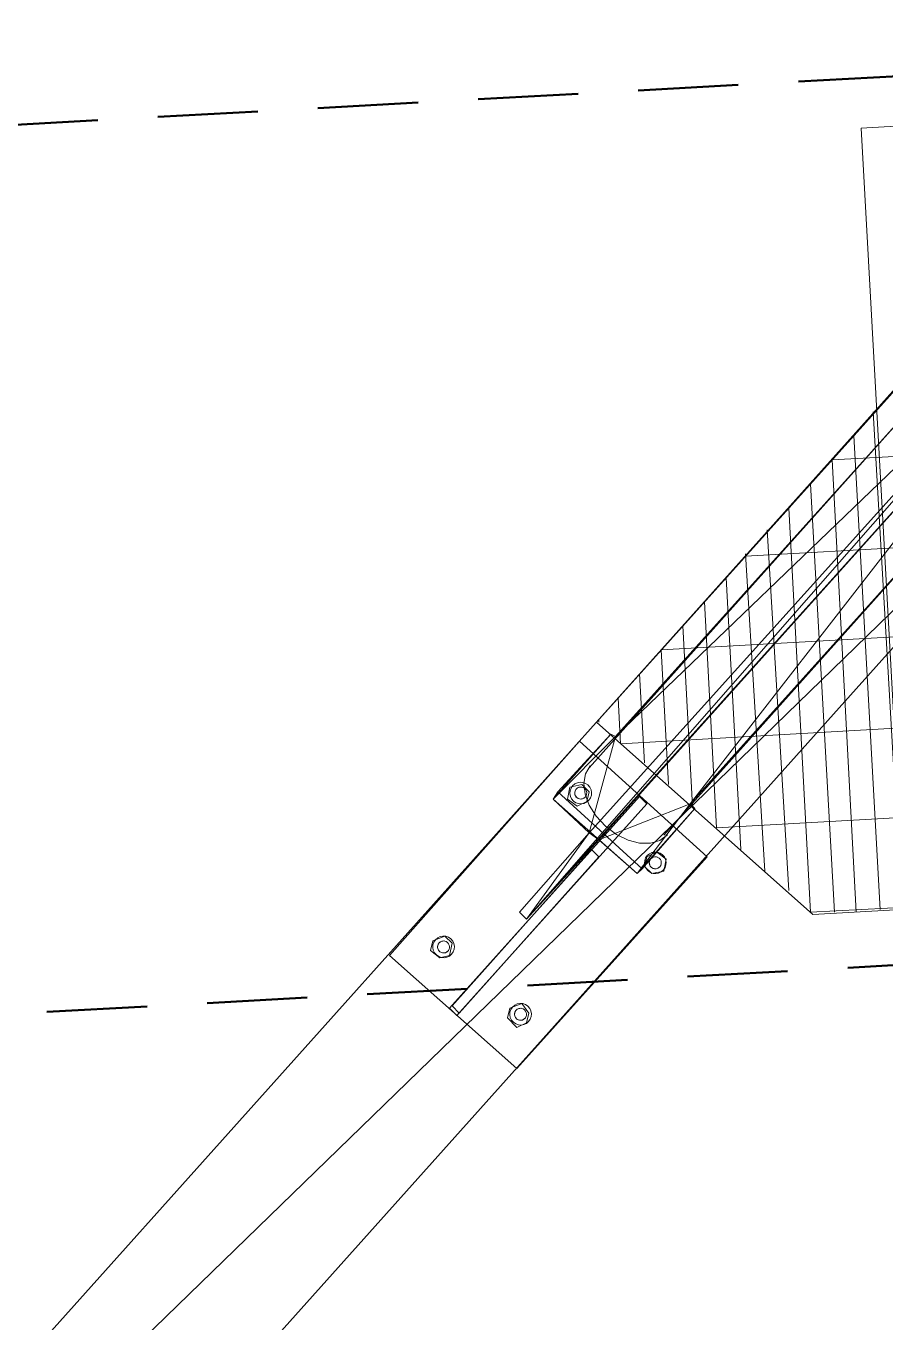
# Paper-space layout '01 Roof Support Layout' of a CAD drawing. Header units: millimetres. Extents: x 5 to 415, y 5 to 292.
# Drawn here: x 214.45 to 235.88, y 183.83 to 216.17 of the extents above; entities that cross this region are included whole.
import ezdxf

# ---------------------------------------------------------------- set-up
doc = ezdxf.new("R2010")
doc.units = ezdxf.units.MM
doc.linetypes.add('DASHED_REVIEW', pattern=[4, 2.5, -1.5])
doc.layers.add('EMBEDDED_BEAMS', color=7, linetype='Continuous')
doc.layers.add('EXISTING', color=7, linetype='Continuous')

# ---------------------------------------------------------------- blocks, each defined once
blk = doc.blocks.new('SHEET_01')
at = {"layer": 'EMBEDDED_BEAMS', "color": 7, "linetype": 'DASHED_REVIEW', "lineweight": 50}
for p, q in [((81.95, 206.39), (258.83, 216.17)), ((83.18, 184.28), (260.06, 194.06))]:
    blk.add_line(p, q, dxfattribs=at)
at = {"layer": 'EXISTING', "color": 254, "linetype": 'Continuous', "lineweight": 13}
for p, q in [((235.28, 213.62), (253.64, 214.64)), ((198.5, 165.08), (242.06, 213.74)), ((236.3, 195.26), (235.28, 213.62)), ((240.44, 209.3), (226.94, 193.88)), ((228.5, 196.04), (240.44, 209.3)), ((240.44, 209.3), (229.16, 198.44)), ((240.62, 209.12), (226.94, 193.88)), ((226.94, 193.88), (240.62, 209.12)), ((240.62, 209.12), (228.74, 195.86)), ((231.02, 196.76), (240.62, 209.12)), ((238.1, 208.4), (228.5, 197.66)), ((228.68, 198.8), (237.2, 208.28)), ((229.16, 198.44), (238.1, 208.4)), ((238.1, 208.4), (229.16, 198.44)), ((242.36, 207.68), (198.5, 165.08)), ((204.56, 165.44), (242.36, 207.68)), ((242.36, 207.68), (204.56, 165.44)), ((239.96, 206.72), (230.36, 195.98)), ((239.96, 206.72), (231.02, 196.76)), ((231.02, 196.76), (239.96, 206.72)), ((235.58, 206.54), (236.3, 194.12)), ((234.56, 205.34), (247.1, 206.06)), ((235.1, 205.94), (235.76, 194.12)), ((234.56, 205.34), (235.16, 194.06)), ((234.02, 204.74), (234.62, 194.06)), ((233.48, 204.14), (234.02, 194.06)), ((232.4, 202.94), (247.22, 203.78)), ((232.94, 203.6), (233.48, 194.6)), ((232.4, 203), (232.88, 195.08)), ((231.92, 202.4), (232.28, 195.62)), ((230.3, 200.6), (247.34, 201.56)), ((231.38, 201.8), (231.68, 196.16)), ((230.84, 201.2), (231.08, 196.7)), ((230.3, 200.6), (230.48, 197.24)), ((229.76, 200), (229.88, 197.78)), ((229.22, 199.4), (229.28, 198.26)), ((229.28, 198.26), (247.46, 199.28)), ((234.08, 194), (228.68, 198.8)), ((228.74, 198.86), (228.74, 198.8)), ((228.26, 198.32), (223.52, 192.98)), ((229.04, 198.5), (227.6, 196.88)), ((227.6, 196.88), (229.16, 198.44)), ((229.04, 198.5), (227.72, 197.06)), ((231.44, 195.44), (228.26, 198.32)), ((229.16, 198.44), (228.5, 196.04)), ((229.16, 198.44), (229.04, 198.5)), ((228.529, 197.71), (228.409, 197.507)), ((228.207, 197.287), (228.144, 197.257)), ((228.275, 197.3), (228.207, 197.287)), ((228.344, 197.295), (228.275, 197.3)), ((228.41, 197.272), (228.344, 197.295)), ((228.409, 197.507), (228.367, 197.266)), ((227.6, 196.88), (227.72, 197.06)), ((227.72, 197.06), (229.82, 195.14)), ((227.96, 196.88), (228.02, 197.18)), ((228.02, 197.18), (228.32, 197.24)), ((228.025, 197.084), (228.02, 197.015)), ((228.02, 197.015), (228.033, 196.947)), ((228.048, 197.15), (228.025, 197.084)), ((228.089, 197.21), (228.048, 197.15)), ((228.144, 197.257), (228.089, 197.21)), ((228.143, 197.06), (228.14, 197.022)), ((228.14, 197.022), (228.147, 196.984)), ((228.151, 197.086), (228.141, 197.047)), ((228.141, 197.047), (228.142, 197.008)), ((228.142, 197.008), (228.152, 196.971)), ((228.156, 197.097), (228.143, 197.06)), ((228.147, 196.984), (228.164, 196.949)), ((228.171, 197.121), (228.151, 197.086)), ((228.152, 196.971), (228.172, 196.938)), ((228.178, 197.13), (228.156, 197.097)), ((228.198, 197.148), (228.171, 197.121)), ((228.209, 197.156), (228.178, 197.13)), ((228.231, 197.168), (228.198, 197.148)), ((228.244, 197.173), (228.209, 197.156)), ((228.268, 197.178), (228.231, 197.168)), ((228.282, 197.18), (228.244, 197.173)), ((228.307, 197.179), (228.268, 197.178)), ((228.32, 197.177), (228.282, 197.18)), ((228.346, 197.169), (228.307, 197.179)), ((228.5, 197.06), (228.32, 197.24)), ((228.357, 197.164), (228.32, 197.177)), ((228.39, 197.142), (228.357, 197.164)), ((228.367, 197.266), (228.4, 197)), ((228.416, 197.111), (228.39, 197.142)), ((228.4, 197), (228.504, 196.724)), ((228.402, 196.93), (228.424, 196.963)), ((228.409, 196.939), (228.429, 196.974)), ((228.47, 197.231), (228.41, 197.272)), ((228.433, 197.076), (228.416, 197.111)), ((228.424, 196.963), (228.437, 197)), ((228.44, 197.038), (228.433, 197.076)), ((228.437, 197), (228.44, 197.038)), ((228.44, 196.82), (228.5, 197.06)), ((228.517, 197.176), (228.47, 197.231)), ((228.547, 197.113), (228.517, 197.176)), ((228.532, 196.91), (228.555, 196.976)), ((228.56, 197.045), (228.547, 197.113)), ((228.555, 196.976), (228.56, 197.045)), ((231.68, 196.16), (247.58, 197.06)), ((229.76, 196.94), (225.02, 191.66)), ((225.2, 191.48), (229.94, 196.76)), ((228.5, 196.04), (227.6, 196.88)), ((227.6, 196.88), (228.5, 196.04)), ((229.7, 195.02), (227.6, 196.88)), ((228.2, 196.7), (227.96, 196.88)), ((228.033, 196.947), (228.063, 196.884)), ((228.063, 196.884), (228.11, 196.829)), ((228.11, 196.829), (228.17, 196.788)), ((228.164, 196.949), (228.19, 196.918)), ((228.17, 196.788), (228.236, 196.765)), ((228.172, 196.938), (228.199, 196.911)), ((228.19, 196.918), (228.223, 196.896)), ((228.199, 196.911), (228.234, 196.891)), ((228.2, 196.7), (228.44, 196.82)), ((228.223, 196.896), (228.26, 196.883)), ((228.234, 196.891), (228.273, 196.881)), ((228.236, 196.765), (228.305, 196.76)), ((228.26, 196.883), (228.298, 196.88)), ((228.273, 196.881), (228.312, 196.882)), ((228.298, 196.88), (228.336, 196.887)), ((228.305, 196.76), (228.373, 196.773)), ((228.312, 196.882), (228.349, 196.892)), ((228.336, 196.887), (228.371, 196.904)), ((228.349, 196.892), (228.382, 196.912)), ((228.371, 196.904), (228.402, 196.93)), ((228.373, 196.773), (228.436, 196.803)), ((228.382, 196.912), (228.409, 196.939)), ((228.436, 196.803), (228.491, 196.85)), ((228.491, 196.85), (228.532, 196.91)), ((228.504, 196.724), (228.675, 196.454)), ((228.74, 195.86), (231.02, 196.76)), ((231.02, 196.76), (229.7, 195.02)), ((229.7, 195.02), (231.14, 196.64)), ((229.94, 196.76), (229.76, 196.94)), ((229.82, 195.14), (231.14, 196.64)), ((231.14, 196.64), (231.02, 196.76)), ((228.675, 196.454), (228.91, 196.202)), ((228.5, 196.04), (226.76, 194.06)), ((226.94, 193.88), (228.5, 196.04)), ((228.74, 195.86), (228.5, 196.04)), ((228.91, 196.202), (229.186, 195.996)), ((229.186, 195.996), (229.474, 195.856)), ((230.263, 195.848), (230.451, 195.99)), ((226.94, 193.88), (228.74, 195.86)), ((229.7, 195.02), (228.74, 195.86)), ((228.74, 195.86), (229.7, 195.02)), ((229.474, 195.856), (229.76, 195.783)), ((229.76, 195.783), (230.027, 195.78)), ((230.027, 195.78), (230.263, 195.848)), ((228.56, 195.62), (225.08, 191.72)), ((225.26, 191.54), (228.74, 195.44)), ((226.7, 190.16), (231.44, 195.44)), ((228.74, 195.44), (228.56, 195.62)), ((229.88, 195.2), (229.94, 195.44)), ((229.885, 195.344), (229.88, 195.275)), ((229.908, 195.41), (229.885, 195.344)), ((229.949, 195.47), (229.908, 195.41)), ((229.94, 195.44), (230.18, 195.56)), ((230.004, 195.517), (229.949, 195.47)), ((230.011, 195.346), (230.001, 195.307)), ((230.016, 195.357), (230.003, 195.32)), ((230.067, 195.547), (230.004, 195.517)), ((230.031, 195.381), (230.011, 195.346)), ((230.038, 195.39), (230.016, 195.357)), ((230.058, 195.408), (230.031, 195.381)), ((230.069, 195.416), (230.038, 195.39)), ((230.091, 195.428), (230.058, 195.408)), ((230.135, 195.56), (230.067, 195.547)), ((230.104, 195.433), (230.069, 195.416)), ((230.128, 195.438), (230.091, 195.428)), ((230.142, 195.44), (230.104, 195.433)), ((230.167, 195.439), (230.128, 195.438)), ((230.204, 195.555), (230.135, 195.56)), ((230.18, 195.437), (230.142, 195.44)), ((230.206, 195.429), (230.167, 195.439)), ((230.42, 195.38), (230.18, 195.56)), ((230.217, 195.424), (230.18, 195.437)), ((230.27, 195.532), (230.204, 195.555)), ((230.25, 195.402), (230.217, 195.424)), ((230.276, 195.371), (230.25, 195.402)), ((230.33, 195.491), (230.27, 195.532)), ((230.293, 195.336), (230.276, 195.371)), ((230.3, 195.298), (230.293, 195.336)), ((230.377, 195.436), (230.33, 195.491)), ((230.36, 195.08), (230.42, 195.38)), ((230.407, 195.373), (230.377, 195.436)), ((230.42, 195.305), (230.407, 195.373)), ((229.82, 195.14), (229.7, 195.02)), ((229.88, 195.275), (229.893, 195.207)), ((230.06, 195.02), (229.88, 195.2)), ((229.893, 195.207), (229.923, 195.144)), ((229.923, 195.144), (229.97, 195.089)), ((229.97, 195.089), (230.03, 195.048)), ((230.003, 195.32), (230, 195.282)), ((230, 195.282), (230.007, 195.244)), ((230.001, 195.307), (230.002, 195.268)), ((230.002, 195.268), (230.012, 195.231)), ((230.007, 195.244), (230.024, 195.209)), ((230.012, 195.231), (230.032, 195.198)), ((230.024, 195.209), (230.05, 195.178)), ((230.03, 195.048), (230.096, 195.025)), ((230.032, 195.198), (230.059, 195.171)), ((230.05, 195.178), (230.083, 195.156)), ((230.059, 195.171), (230.094, 195.151)), ((230.06, 195.02), (230.36, 195.08)), ((230.083, 195.156), (230.12, 195.143)), ((230.094, 195.151), (230.133, 195.141)), ((230.096, 195.025), (230.165, 195.02)), ((230.12, 195.143), (230.158, 195.14)), ((230.133, 195.141), (230.172, 195.142)), ((230.158, 195.14), (230.196, 195.147)), ((230.165, 195.02), (230.233, 195.033)), ((230.172, 195.142), (230.209, 195.152)), ((230.196, 195.147), (230.231, 195.164)), ((230.209, 195.152), (230.242, 195.172)), ((230.231, 195.164), (230.262, 195.19)), ((230.233, 195.033), (230.296, 195.063)), ((230.242, 195.172), (230.269, 195.199)), ((230.262, 195.19), (230.284, 195.223)), ((230.269, 195.199), (230.289, 195.234)), ((230.284, 195.223), (230.297, 195.26)), ((230.296, 195.063), (230.351, 195.11)), ((230.297, 195.26), (230.3, 195.298)), ((230.351, 195.11), (230.392, 195.17)), ((230.392, 195.17), (230.415, 195.236)), ((230.415, 195.236), (230.42, 195.305)), ((234.02, 194.06), (247.7, 194.78)), ((247.7, 194.78), (234.08, 194)), ((226.76, 194.06), (226.94, 193.88)), ((224.6, 193.34), (224.9, 193.46)), ((224.724, 193.417), (224.669, 193.37)), ((224.787, 193.447), (224.724, 193.417)), ((224.855, 193.46), (224.787, 193.447)), ((224.924, 193.455), (224.855, 193.46)), ((225.08, 193.28), (224.9, 193.46)), ((224.99, 193.432), (224.924, 193.455)), ((225.05, 193.391), (224.99, 193.432)), ((224.54, 193.1), (224.6, 193.34)), ((224.78, 192.92), (224.54, 193.1)), ((224.605, 193.244), (224.6, 193.175)), ((224.6, 193.175), (224.613, 193.107)), ((224.628, 193.31), (224.605, 193.244)), ((224.613, 193.107), (224.643, 193.044)), ((224.669, 193.37), (224.628, 193.31)), ((224.723, 193.22), (224.72, 193.182)), ((224.72, 193.182), (224.727, 193.144)), ((224.731, 193.246), (224.721, 193.207)), ((224.721, 193.207), (224.722, 193.168)), ((224.722, 193.168), (224.732, 193.131)), ((224.736, 193.257), (224.723, 193.22)), ((224.727, 193.144), (224.744, 193.109)), ((224.751, 193.281), (224.731, 193.246)), ((224.732, 193.131), (224.752, 193.098)), ((224.758, 193.29), (224.736, 193.257)), ((224.744, 193.109), (224.77, 193.078)), ((224.778, 193.308), (224.751, 193.281)), ((224.752, 193.098), (224.779, 193.071)), ((224.789, 193.316), (224.758, 193.29)), ((224.77, 193.078), (224.803, 193.056)), ((224.811, 193.328), (224.778, 193.308)), ((224.779, 193.071), (224.814, 193.051)), ((224.824, 193.333), (224.789, 193.316)), ((224.848, 193.338), (224.811, 193.328)), ((224.862, 193.34), (224.824, 193.333)), ((224.887, 193.339), (224.848, 193.338)), ((224.9, 193.337), (224.862, 193.34)), ((224.926, 193.329), (224.887, 193.339)), ((224.937, 193.324), (224.9, 193.337)), ((224.929, 193.052), (224.962, 193.072)), ((224.97, 193.302), (224.937, 193.324)), ((224.951, 193.064), (224.982, 193.09)), ((224.962, 193.072), (224.989, 193.099)), ((224.996, 193.271), (224.97, 193.302)), ((224.982, 193.09), (225.004, 193.123)), ((224.989, 193.099), (225.009, 193.134)), ((225.013, 193.236), (224.996, 193.271)), ((225.004, 193.123), (225.017, 193.16)), ((225.02, 193.198), (225.013, 193.236)), ((225.017, 193.16), (225.02, 193.198)), ((225.02, 192.98), (225.08, 193.28)), ((225.097, 193.336), (225.05, 193.391)), ((225.071, 193.01), (225.112, 193.07)), ((225.127, 193.273), (225.097, 193.336)), ((225.112, 193.07), (225.135, 193.136)), ((225.14, 193.205), (225.127, 193.273)), ((225.135, 193.136), (225.14, 193.205)), ((223.52, 192.98), (226.7, 190.16)), ((224.643, 193.044), (224.69, 192.989)), ((224.69, 192.989), (224.75, 192.948)), ((224.75, 192.948), (224.816, 192.925)), ((224.78, 192.92), (225.02, 192.98)), ((224.803, 193.056), (224.84, 193.043)), ((224.814, 193.051), (224.853, 193.041)), ((224.816, 192.925), (224.885, 192.92)), ((224.84, 193.043), (224.878, 193.04)), ((224.853, 193.041), (224.892, 193.042)), ((224.878, 193.04), (224.916, 193.047)), ((224.885, 192.92), (224.953, 192.933)), ((224.892, 193.042), (224.929, 193.052)), ((224.916, 193.047), (224.951, 193.064)), ((224.953, 192.933), (225.016, 192.963)), ((225.016, 192.963), (225.071, 193.01)), ((226.52, 191.66), (226.82, 191.78)), ((226.775, 191.78), (226.707, 191.767)), ((226.844, 191.775), (226.775, 191.78)), ((227, 191.54), (226.82, 191.78)), ((225.02, 191.66), (225.2, 191.48)), ((225.08, 191.72), (225.26, 191.54)), ((226.46, 191.42), (226.52, 191.66)), ((226.525, 191.564), (226.52, 191.495)), ((226.52, 191.495), (226.533, 191.427)), ((226.548, 191.63), (226.525, 191.564)), ((226.589, 191.69), (226.548, 191.63)), ((226.644, 191.737), (226.589, 191.69)), ((226.643, 191.54), (226.64, 191.502)), ((226.64, 191.502), (226.647, 191.464)), ((226.651, 191.566), (226.641, 191.527)), ((226.641, 191.527), (226.642, 191.488)), ((226.642, 191.488), (226.652, 191.451)), ((226.656, 191.577), (226.643, 191.54)), ((226.707, 191.767), (226.644, 191.737)), ((226.647, 191.464), (226.664, 191.429)), ((226.671, 191.601), (226.651, 191.566)), ((226.678, 191.61), (226.656, 191.577)), ((226.698, 191.628), (226.671, 191.601)), ((226.709, 191.636), (226.678, 191.61)), ((226.731, 191.648), (226.698, 191.628)), ((226.744, 191.653), (226.709, 191.636)), ((226.768, 191.658), (226.731, 191.648)), ((226.782, 191.66), (226.744, 191.653)), ((226.807, 191.659), (226.768, 191.658)), ((226.82, 191.657), (226.782, 191.66)), ((226.846, 191.649), (226.807, 191.659)), ((226.857, 191.644), (226.82, 191.657)), ((226.91, 191.752), (226.844, 191.775)), ((226.89, 191.622), (226.857, 191.644)), ((226.916, 191.591), (226.89, 191.622)), ((226.909, 191.419), (226.929, 191.454)), ((226.97, 191.711), (226.91, 191.752)), ((226.933, 191.556), (226.916, 191.591)), ((226.924, 191.443), (226.937, 191.48)), ((226.94, 191.518), (226.933, 191.556)), ((226.937, 191.48), (226.94, 191.518)), ((226.94, 191.3), (227, 191.54)), ((227.017, 191.656), (226.97, 191.711)), ((227.047, 191.593), (227.017, 191.656)), ((227.032, 191.39), (227.055, 191.456)), ((227.06, 191.525), (227.047, 191.593)), ((227.055, 191.456), (227.06, 191.525)), ((226.7, 191.18), (226.46, 191.42)), ((226.533, 191.427), (226.563, 191.364)), ((226.563, 191.364), (226.61, 191.309)), ((226.61, 191.309), (226.67, 191.268)), ((226.652, 191.451), (226.672, 191.418)), ((226.664, 191.429), (226.69, 191.398)), ((226.67, 191.268), (226.736, 191.245)), ((226.672, 191.418), (226.699, 191.391)), ((226.69, 191.398), (226.723, 191.376)), ((226.699, 191.391), (226.734, 191.371)), ((226.7, 191.18), (226.94, 191.3)), ((226.723, 191.376), (226.76, 191.363)), ((226.734, 191.371), (226.773, 191.361)), ((226.736, 191.245), (226.805, 191.24)), ((226.76, 191.363), (226.798, 191.36)), ((226.773, 191.361), (226.812, 191.362)), ((226.798, 191.36), (226.836, 191.367)), ((226.805, 191.24), (226.873, 191.253)), ((226.812, 191.362), (226.849, 191.372)), ((226.836, 191.367), (226.871, 191.384)), ((226.849, 191.372), (226.882, 191.392)), ((226.871, 191.384), (226.902, 191.41)), ((226.873, 191.253), (226.936, 191.283)), ((226.882, 191.392), (226.909, 191.419)), ((226.902, 191.41), (226.924, 191.443)), ((226.936, 191.283), (226.991, 191.33)), ((226.991, 191.33), (227.032, 191.39))]:
    blk.add_line(p, q, dxfattribs=at)

psp = doc.layouts.new('01 Roof Support Layout')

# ---------------------------------------------------------------- block references
psp.add_blockref('SHEET_01', (0, 0))

doc.saveas('drawing.dxf')
